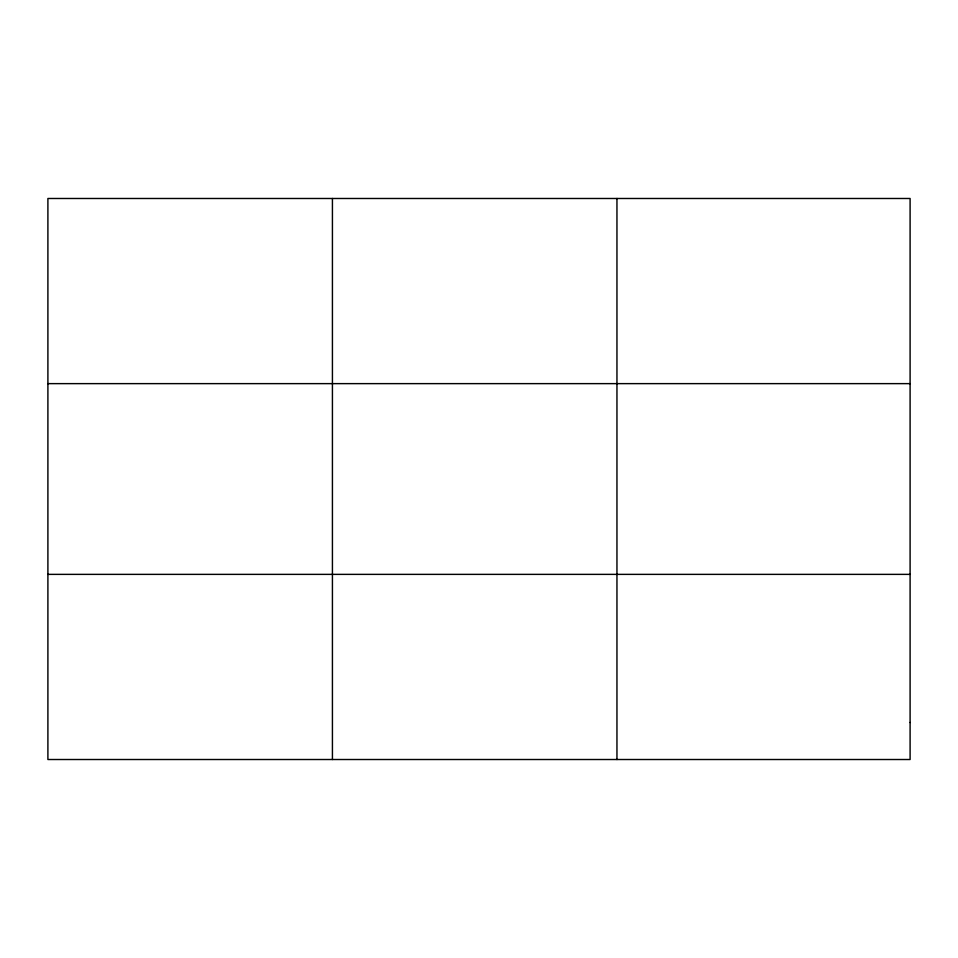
<?xml version="1.0" encoding="UTF-8"?>
<svg xmlns="http://www.w3.org/2000/svg" width="958" height="958" viewBox="0 0 958 958"><rect width="100%" height="100%" fill="white"/><g stroke="black" fill="none" stroke-linecap="round" stroke-linejoin="round"><path stroke-width="1.44" d="M332.426 198.486L332.426 759.514M616.952 198.486L616.952 759.514M47.9 383.631L910.1 383.631M47.9 574.369L910.1 574.369M910.1 722.488L910.1 759.514L47.9 759.514L47.9 198.486L910.1 198.486L910.1 722.488"/></g></svg>
